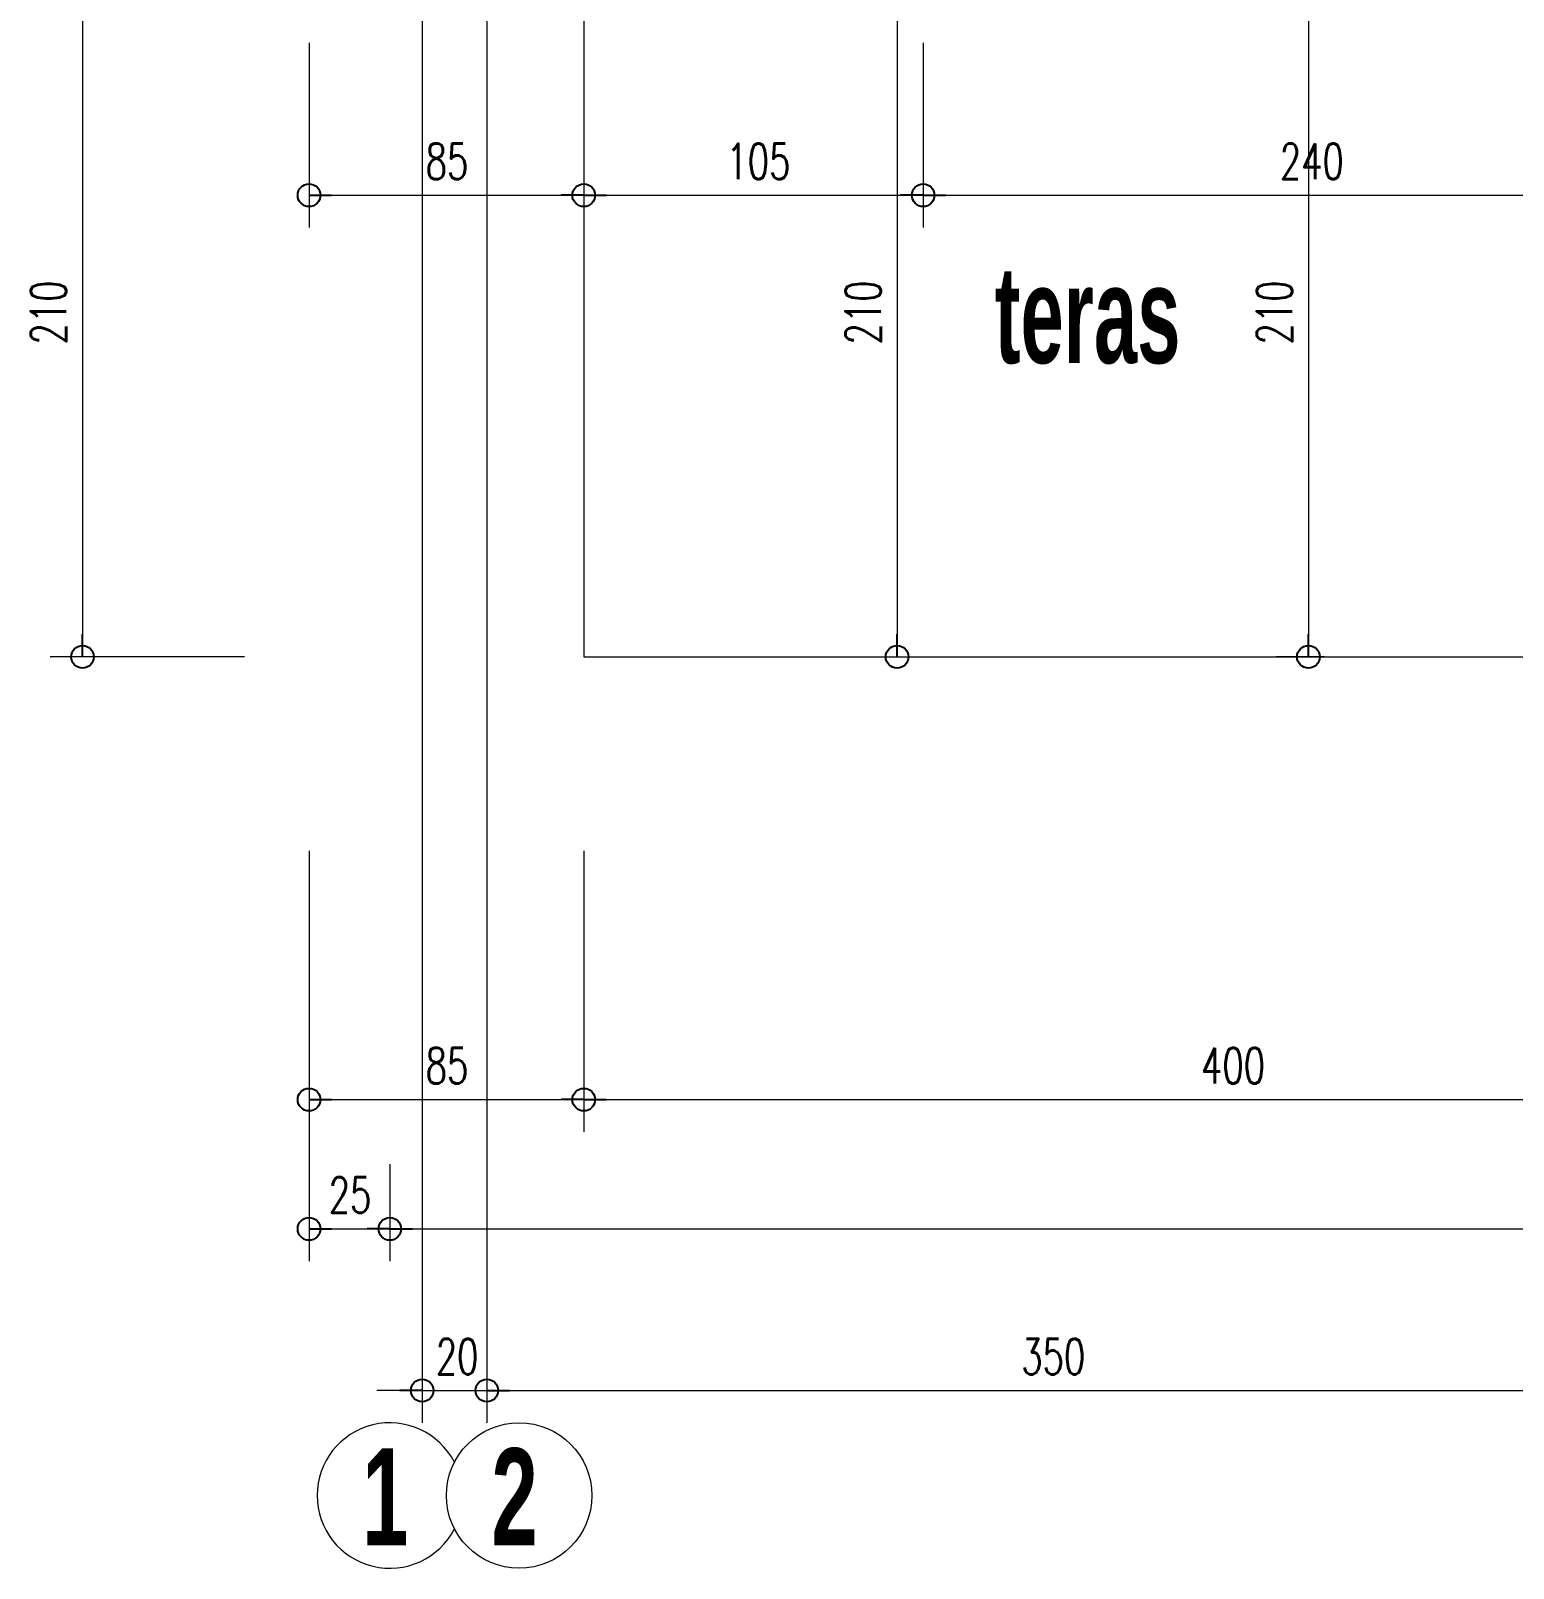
# Model space of a CAD drawing. Header units: millimetres. Extents: x 2016.56 to 2021.8, y 13721.83 to 13722.48.
# Drawn here: x 2017.1587 to 2017.2504, y 13721.9414 to 13722.0365 of the extents above; entities that cross this region are included whole.
import ezdxf

# ---------------------------------------------------------------- set-up
doc = ezdxf.new("R2010")
doc.units = ezdxf.units.MM
doc.linetypes.add('ACAD_ISO04W100', pattern=[30, 24, -3, 0, -3])
doc.layers.get('0').update_dxf_attribs({"lineweight": 20})
for name, color, linetype, lineweight in [('aks', 1, 'Continuous', 9), ('AKS  NO', 5, 'Continuous', 60), ('DH', 7, 'Continuous', 20), ('DIMH', 7, 'Continuous', 20), ('DIMV', 7, 'Continuous', 20), ('DV', 7, 'Continuous', 20), ('TEXT', 7, 'Continuous', 20)]:
    doc.layers.add(name, color=color, linetype=linetype, lineweight=lineweight)
doc.styles.get("Standard").update_dxf_attribs({"font": 'txt.shx', "width": 0.7, "height": 11})
doc.styles.add('style1', font='swisscbo.ttf', dxfattribs={"width": 0.75, "height": 11})

msp = doc.modelspace()

# ---------------------------------------------------------------- linework, layer by layer
for p, q in [((2017.192898024885, 13722.03898914312), (2017.192898024885, 13721.99778914312)), ((2017.192898024885, 13722.03898914312), (2017.192898024885, 13721.99778914312)), ((2017.192898024885, 13721.99778914312), (2017.272898024885, 13721.99778914312)), ((2017.192898024885, 13721.99778914312), (2017.272898024885, 13721.99778914312))]:
    msp.add_line(p, q)
at = {"color": 0, "lineweight": -2}
for p, q in [((2017.175898024885, 13722.02635675673), (2017.177298024885, 13722.02635675673)), ((2017.192898024885, 13722.02635675673), (2017.191498024885, 13722.02635675673)), ((2017.192898024885, 13722.02635675673), (2017.194298024885, 13722.02635675673)), ((2017.213898024885, 13722.02635675673), (2017.212498024885, 13722.02635675673)), ((2017.213898024885, 13722.02635675673), (2017.215298024885, 13722.02635675673)), ((2017.161878254372, 13721.99778914312), (2017.161878254372, 13721.99918914312)), ((2017.212286726086, 13721.99778914312), (2017.212286726086, 13721.99918914312)), ((2017.237741106059, 13721.99778914312), (2017.237741106059, 13721.99918914312)), ((2017.175898024885, 13721.97038660583), (2017.177298024885, 13721.97038660583)), ((2017.192898024885, 13721.97038660583), (2017.191498024885, 13721.97038660583)), ((2017.192898024885, 13721.97038660583), (2017.194298024885, 13721.97038660583)), ((2017.175898024885, 13721.96238660583), (2017.177298024885, 13721.96238660583)), ((2017.180898024885, 13721.96238660583), (2017.179498024885, 13721.96238660583)), ((2017.180898024885, 13721.96238660583), (2017.182298024885, 13721.96238660583)), ((2017.182898024885, 13721.95238660583), (2017.181498024885, 13721.95238660583)), ((2017.186898024885, 13721.95238660583), (2017.188298024885, 13721.95238660583)), ((2017.186898024885, 13721.95238660583), (2017.188298024885, 13721.95238660583))]:
    msp.add_line(p, q, dxfattribs=at)
for centre in [(2017.175898024885, 13722.02635675673), (2017.192898024885, 13722.02635675673), (2017.192898024885, 13722.02635675673), (2017.213898024885, 13722.02635675673), (2017.213898024885, 13722.02635675673), (2017.161878254372, 13721.99778914312), (2017.212286726086, 13721.99778914312), (2017.237741106059, 13721.99778914312), (2017.175898024885, 13721.97038660583), (2017.192898024885, 13721.97038660583), (2017.192898024885, 13721.97038660583), (2017.175898024885, 13721.96238660583), (2017.180898024885, 13721.96238660583), (2017.180898024885, 13721.96238660583), (2017.182898024885, 13721.95238660583), (2017.186898024885, 13721.95238660583), (2017.186898024885, 13721.95238660583)]:
    msp.add_circle(centre, 0.0007, dxfattribs=at)
msp.add_circle((2017.188898024885, 13721.94588660583), 0.004500000000000001)
msp.add_circle((2017.188898024885, 13721.94588660583), 0.004500000000000001)
msp.add_arc((2017.180898024885, 13721.94588660583), 0.004500000000000001, 27.26604457356858, 332.7339554264314)
msp.add_arc((2017.180898024885, 13721.94588660583), 0.004500000000000001, 27.26604457356858, 332.7339554264314)
at = {"layer": 'aks', "linetype": 'ACAD_ISO04W100', "ltscale": 2}
for p, q in [((2017.182898024885, 13722.40645173834), (2017.182898024885, 13721.95238660583)), ((2017.182898024885, 13722.40645173834), (2017.182898024885, 13721.95238660583)), ((2017.186898024885, 13722.40645173834), (2017.186898024885, 13721.95238660583)), ((2017.186898024885, 13722.40645173834), (2017.186898024885, 13721.95238660583))]:
    msp.add_line(p, q, dxfattribs=at)
at = {"layer": 'DH', "lineweight": 20}
for p, q in [((2017.175898024885, 13722.03578914312), (2017.175898024885, 13722.02435675673)), ((2017.213898024885, 13722.03578914312), (2017.213898024885, 13722.02435675673)), ((2017.213898024885, 13722.03578914312), (2017.213898024885, 13722.02435675673)), ((2017.192898024885, 13722.02735211538), (2017.192898024885, 13722.02435675673)), ((2017.192898024885, 13722.02735211538), (2017.192898024885, 13722.02435675673)), ((2017.175898024885, 13721.98578914312), (2017.175898024885, 13721.96838660583)), ((2017.192898024885, 13721.98578914312), (2017.192898024885, 13721.96838660583)), ((2017.192898024885, 13721.98578914312), (2017.192898024885, 13721.96838660583)), ((2017.180898024885, 13721.96638660583), (2017.180898024885, 13721.96038660583))]:
    msp.add_line(p, q, dxfattribs=at)
at = {"layer": 'DH'}
for p, q in [((2017.177298024885, 13722.02635675673), (2017.191498024885, 13722.02635675673)), ((2017.194298024885, 13722.02635675673), (2017.212498024885, 13722.02635675673)), ((2017.215298024885, 13722.02635675673), (2017.260498024885, 13722.02635675673)), ((2017.177298024885, 13721.97038660583), (2017.191498024885, 13721.97038660583)), ((2017.194298024885, 13721.97038660583), (2017.271498024885, 13721.97038660583)), ((2017.182298024885, 13721.96238660583), (2017.553498024885, 13721.96238660583))]:
    msp.add_line(p, q, dxfattribs=at)
at = {"layer": 'DIMH', "lineweight": 20}
for p, q in [((2017.175898024885, 13721.97308787448), (2017.175898024885, 13721.96038660583)), ((2017.180898024885, 13721.96638660583), (2017.180898024885, 13721.96038660583)), ((2017.182898024885, 13721.95531800366), (2017.182898024885, 13721.95038660583)), ((2017.186898024885, 13721.95531800366), (2017.186898024885, 13721.95038660583)), ((2017.186898024885, 13721.95531800366), (2017.186898024885, 13721.95038660583))]:
    msp.add_line(p, q, dxfattribs=at)
at = {"layer": 'DIMH'}
for p, q in [((2017.177298024885, 13721.96238660583), (2017.179498024885, 13721.96238660583)), ((2017.181498024885, 13721.95238660583), (2017.180098024885, 13721.95238660583)), ((2017.182898024885, 13721.95238660583), (2017.186898024885, 13721.95238660583)), ((2017.188298024885, 13721.95238660583), (2017.255498024885, 13721.95238660583)), ((2017.188298024885, 13721.95238660583), (2017.189698024885, 13721.95238660583))]:
    msp.add_line(p, q, dxfattribs=at)
at = {"layer": 'DIMV'}
msp.add_line((2017.161878254372, 13722.03838914312), (2017.161878254372, 13721.99918914312), dxfattribs=at)
at = {"layer": 'DIMV', "lineweight": 20}
msp.add_line((2017.171898024885, 13721.99778914312), (2017.159878254372, 13721.99778914312), dxfattribs=at)
at = {"layer": 'DV'}
for p, q in [((2017.212286726086, 13722.03838914312), (2017.212286726086, 13721.99918914312)), ((2017.237741106059, 13722.03838914312), (2017.237741106059, 13721.99918914312))]:
    msp.add_line(p, q, dxfattribs=at)
at = {"layer": 'DV', "lineweight": 20}
for p, q in [((2017.21260425573, 13721.99778914312), (2017.214286726086, 13721.99778914312)), ((2017.238742016057, 13721.99778914312), (2017.235741106059, 13721.99778914312))]:
    msp.add_line(p, q, dxfattribs=at)

# ---------------------------------------------------------------- texts
at = {"layer": 'AKS  NO', "style": 'style1', "width": 0.75}
for s, p in [('1', (2017.179186415523, 13721.94280761756)), ('2', (2017.187186415523, 13721.94280761756))]:
    msp.add_text(s, height=0.006, dxfattribs=at).set_placement(p)
at = {"layer": 'DH', "width": 0.7}
for s, p in [('85', (2017.183114691551, 13722.02735675673)), ('105', (2017.201729691551, 13722.02735675673)), ('240', (2017.235973024885, 13722.02735675673)), ('85', (2017.183114691551, 13721.97138660583)), ('400', (2017.231101358218, 13721.97138660583))]:
    msp.add_text(s, height=0.0022, dxfattribs=at).set_placement(p)
at = {"layer": 'DIMH', "width": 0.7}
for s, p in [('25', (2017.177114691551, 13721.96338660583)), ('20', (2017.183743024885, 13721.95338660583)), ('350', (2017.219973024885, 13721.95338660583))]:
    msp.add_text(s, height=0.0022, dxfattribs=at).set_placement(p)
at = {"layer": 'DIMV', "width": 0.7}
msp.add_text('210', height=0.0022, rotation=90, dxfattribs=at).set_placement((2017.160878254372, 13722.01712080979))
at = {"layer": 'DV', "width": 0.7}
for p in [(2017.211286726086, 13722.01712080979), (2017.236741106059, 13722.01712080979)]:
    msp.add_text('210', height=0.0022, rotation=90, dxfattribs=at).set_placement(p)
at = {"layer": 'TEXT', "style": 'style1', "width": 0.7}
msp.add_text('teras', height=0.006, dxfattribs=at).set_placement((2017.218323657157, 13722.01596816098))

doc.saveas('drawing.dxf')
